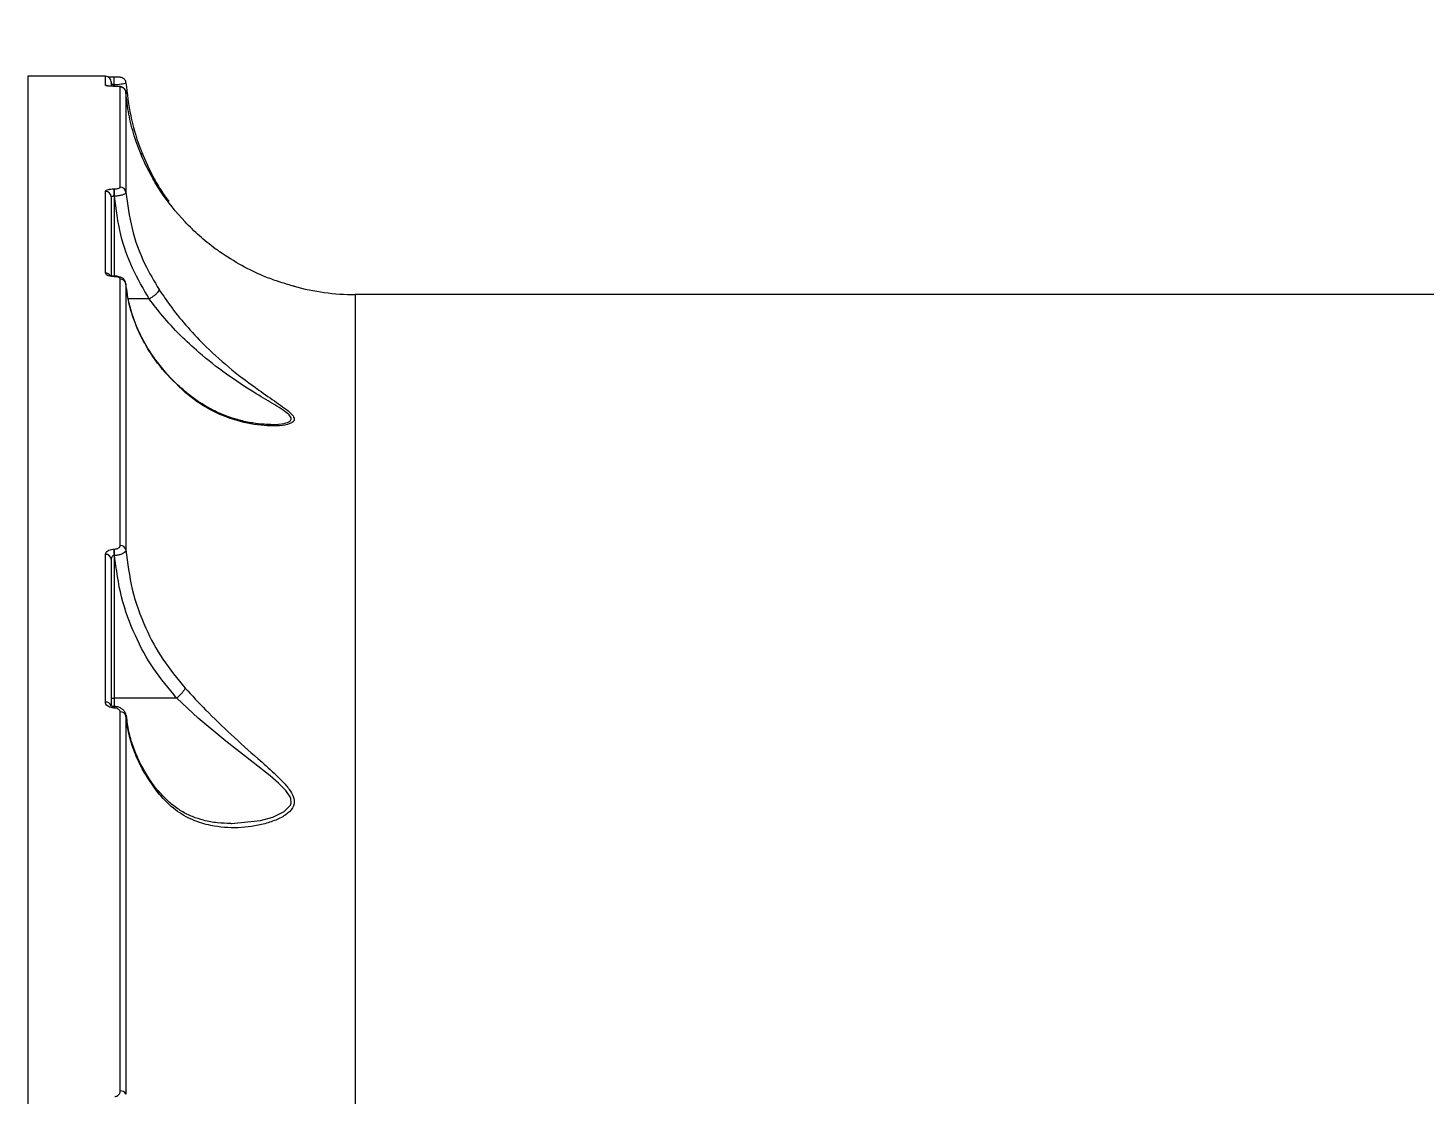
# Model space of a CAD drawing. Header units: millimetres. Extents: x -7735 to 7893, y -6545 to 6034.
# Drawn here: x -2479.2 to -2236.2, y 2944 to 3129.5 of the extents above; entities that cross this region are included whole.
import ezdxf

# ---------------------------------------------------------------- set-up
doc = ezdxf.new("R2010")
doc.units = ezdxf.units.MM
for name, color, linetype in [('DIKOM_ОБЪЕКТ', 7, 'Continuous'), ('DIKOM_РАЗМЕР_ЗОНА', 7, 'Continuous'), ('DIKOM_РАЗМЕР_ОБЪЕКТА', 7, 'Continuous')]:
    doc.layers.add(name, color=color, linetype=linetype)
doc.styles.add('style1', font='arial.ttf', dxfattribs={"width": 0.8})
doc.dimstyles.new('1-50', dxfattribs={"dimtxt": 300, "dimasz": 200, "dimexe": 100, "dimexo": 0, "dimgap": 100, "dimtad": 1, "dimtxsty": 'style1', "dimcen": 200, "dimclrd": 7, "dimclre": 7, "dimclrt": 7, "dimadec": 1, "dimazin": 2, "dimtfac": 1, "dimtmove": 0, "dimatfit": 2, "dimfxl": 0, "dimlwd": 25, "dimlwe": 18, "dimarcsym": 0})

# ---------------------------------------------------------------- blocks, each defined once
blk = doc.blocks.new('*D1')
at = {"layer": 'Defpoints', "color": 0, "transparency": 16777216}
for p in [(-1659.72, 4539.04), (-6635.97, -4006.79), (-1659.72, -4006.79)]:
    blk.add_point(p, dxfattribs=at)
at = {"layer": 'DIKOM_РАЗМЕР_ОБЪЕКТА', "color": 7, "lineweight": 18, "transparency": 16777216}
for p, q in [((-1659.72, 4539.04), (-6735.97, 4539.04)), ((-1659.72, -4006.79), (-6735.97, -4006.79))]:
    blk.add_line(p, q, dxfattribs=at)
at = {"layer": 'DIKOM_РАЗМЕР_ОБЪЕКТА', "color": 7, "lineweight": 25, "transparency": 16777216}
blk.add_line((-6635.97, 4339.04), (-6635.97, -3806.79), dxfattribs=at)
at = {"layer": 'DIKOM_РАЗМЕР_ОБЪЕКТА', "color": 7, "transparency": 16777216}
for points in [[(-6669.31, 4339.04), (-6602.64, 4339.04), (-6635.97, 4539.04)], [(-6669.31, -3806.79), (-6602.64, -3806.79), (-6635.97, -4006.79)]]:
    blk.add_solid(points, dxfattribs=at)
at = {"layer": 'DIKOM_РАЗМЕР_ОБЪЕКТА', "color": 7, "transparency": 16777216, "insert": (-6889.14, 266.13), "char_height": 300, "attachment_point": 5, "rotation": 90, "style": 'style1'}
blk.add_mtext('8550', dxfattribs=at)
blk = doc.blocks.new('*D2')
at = {"layer": 'Defpoints', "color": 0, "transparency": 16777216}
for p in [(-1994.19, 6033.86), (-7284.85, -5501.61), (-1994.19, -5501.61)]:
    blk.add_point(p, dxfattribs=at)
at = {"layer": 'DIKOM_РАЗМЕР_ЗОНА', "color": 7, "lineweight": 18, "transparency": 16777216}
for p, q in [((-1994.19, 6033.86), (-7384.85, 6033.86)), ((-1994.19, -5501.61), (-7384.85, -5501.61))]:
    blk.add_line(p, q, dxfattribs=at)
at = {"layer": 'DIKOM_РАЗМЕР_ЗОНА', "color": 7, "lineweight": 25, "transparency": 16777216}
blk.add_line((-7284.85, 5833.86), (-7284.85, -5301.61), dxfattribs=at)
at = {"layer": 'DIKOM_РАЗМЕР_ЗОНА', "color": 7, "transparency": 16777216}
for points in [[(-7318.18, 5833.86), (-7251.52, 5833.86), (-7284.85, 6033.86)], [(-7318.18, -5301.61), (-7251.52, -5301.61), (-7284.85, -5501.61)]]:
    blk.add_solid(points, dxfattribs=at)
at = {"layer": 'DIKOM_РАЗМЕР_ЗОНА', "color": 7, "transparency": 16777216, "insert": (-7538.02, 266.13), "char_height": 300, "attachment_point": 5, "rotation": 90, "style": 'style1'}
blk.add_mtext('11550', dxfattribs=at)

msp = doc.modelspace()

# ---------------------------------------------------------------- linework, layer by layer
at = {"layer": 'DIKOM_ОБЪЕКТ', "color": 7, "linetype": 'Continuous', "lineweight": 15}
for p, q in [((-2465.69, 3121.125), (-2479.19, 3121.125)), ((-2479.19, 3121.125), (-2479.19, 2702.128)), ((-2465.69, 3119.529), (-2465.69, 3121.125)), ((-2464.69, 3120.125), (-2464.69, 3119.522)), ((-2464.157, 3120.957), (-2464.19, 3120.957)), ((-2464.19, 3119.622), (-2464.19, 3120.957)), ((-2464.157, 3119.622), (-2464.157, 3120.957)), ((-2464.157, 3119.622), (-2464.19, 3119.622)), ((-2464.19, 3119.622), (-2464.19, 3119.367)), ((-2464.087, 3119.367), (-2464.19, 3119.367)), ((-2464.19, 3119.367), (-2464.19, 3119.363)), ((-2464.087, 3119.363), (-2464.19, 3119.363)), ((-2464.122, 3119.367), (-2464.157, 3119.622)), ((-2464.087, 3119.367), (-2464.087, 3119.363)), ((-2463.13, 3101.823), (-2463.13, 3119.253)), ((-2462.133, 3118.33), (-2462.133, 3100.939)), ((-2465.69, 3086.862), (-2465.69, 3101.063)), ((-2464.19, 3101.52), (-2464.135, 3101.52)), ((-2464.19, 3100.236), (-2464.19, 3101.52)), ((-2464.135, 3100.236), (-2464.135, 3101.52)), ((-2464.69, 3100.111), (-2464.69, 3086.485)), ((-2464.135, 3100.236), (-2464.19, 3100.236)), ((-2464.19, 3100.236), (-2464.19, 3086.319)), ((-2464.111, 3086.319), (-2464.19, 3086.319)), ((-2464.19, 3086.319), (-2464.19, 3086.236)), ((-2464.111, 3086.236), (-2464.19, 3086.236)), ((-2464.111, 3086.319), (-2464.111, 3086.318)), ((-2464.111, 3086.318), (-2464.111, 3086.236)), ((-2463.13, 3039.437), (-2463.13, 3085.824)), ((-2462.133, 3084.976), (-2462.133, 3038.69)), ((-2458.076, 3082.355), (-2461.738, 3082.355)), ((-2052.14, 3083.125), (-2422.24, 3083.125)), ((-2422.24, 3083.125), (-2422.24, 2762.973)), ((-2465.69, 3012.167), (-2465.69, 3037.887)), ((-2464.19, 3038.827), (-2464.111, 3038.827)), ((-2464.19, 3037.697), (-2464.19, 3038.827)), ((-2464.19, 3037.697), (-2464.19, 3012.896)), ((-2464.111, 3037.697), (-2464.19, 3037.697)), ((-2464.111, 3037.697), (-2464.111, 3038.827)), ((-2464.69, 3037.085), (-2464.69, 3011.426)), ((-2453.303, 3012.896), (-2464.19, 3012.896)), ((-2464.19, 3012.896), (-2464.19, 3011.449)), ((-2464.135, 3011.416), (-2464.19, 3011.416)), ((-2464.19, 3011.416), (-2464.19, 3011.154)), ((-2464.135, 3011.154), (-2464.19, 3011.154)), ((-2464.135, 3011.416), (-2464.135, 3011.154)), ((-2463.13, 2944.498), (-2463.13, 3010.475)), ((-2462.133, 3009.792), (-2462.133, 2943.961)), ((-2461.94, 3009.009), (-2462.06, 3009.889))]:
    msp.add_line(p, q, dxfattribs=at)
at = {"layer": 'DIKOM_ОБЪЕКТ', "color": 7, "linetype": 'Continuous', "lineweight": 15, "flags": 128}
for points in [[(-2464.69, 3012.732), (-2464.681, 3012.764), (-2464.652, 3012.795), (-2464.606, 3012.823), (-2464.544, 3012.848), (-2464.468, 3012.868), (-2464.381, 3012.883), (-2464.288, 3012.892), (-2464.19, 3012.896)], [(-2443.885, 2991.056), (-2443.756, 2991.044), (-2438.735, 2991.574), (-2436.557, 2992.177), (-2434.573, 2993.122), (-2433.501, 2994.268), (-2433.4, 2994.572), (-2433.446, 2995.429), (-2433.543, 2995.693), (-2434.289, 2996.825), (-2435.549, 2998.09), (-2437.022, 2999.335), (-2439.999, 3001.654), (-2444.766, 3005.376), (-2449.557, 3009.413), (-2453.299, 3012.896), (-2453.3, 3012.896), (-2453.3, 3012.896)]]:
    msp.add_lwpolyline(points, dxfattribs=at)
at = {"layer": 'DIKOM_ОБЪЕКТ', "color": 7, "linetype": 'Continuous', "lineweight": 15}
for centre, radius, start, end in [((-2465.69, 3120.125), 1, 0, 90), ((-2465.691, 3118.525), 1.004, 63.24567, 89.98023), ((-2463.128, 3118.254), 0.998, 4.33911, 90.11253), ((-2465.667, 3100.087), 0.977, 1.42438, 91.37408), ((-2463.11, 3100.841), 0.982, 5.72018, 91.15403), ((-2465.679, 3085.834), 1.028, 37.70242, 90.63395), ((-2463.094, 3084.857), 0.968, 7.05177, 92.14842), ((-2422.24, 3123.125), 40, 254.58804, 270), ((-2465.601, 3036.974), 0.917, 6.96926, 95.58129), ((-2463.051, 3038.503), 0.937, 11.51959, 94.85027), ((-2465.592, 3011.225), 0.947, 20.93835, 95.96773), ((-2463.027, 3009.556), 0.925, 14.81874, 96.40289), ((-2462.98, 2943.581), 0.928, 24.11841, 99.28825)]:
    msp.add_arc(centre, radius, start, end, dxfattribs=at)
for points, knots in [([(-2464.19, 3120.957), (-2464.204, 3120.957), (-2464.383, 3120.956), (-2464.725, 3120.96), (-2465.065, 3120.965), (-2465.175, 3120.969), (-2465.191, 3120.969)], [0, 0, 0, 0, 0.0353364, 0.4770388, 0.9270275, 1, 1, 1, 1]), ([(-2462.137, 3120.006), (-2462.136, 3120.012), (-2462.125, 3120.134), (-2462.212, 3120.346), (-2462.366, 3120.589), (-2462.549, 3120.748), (-2462.723, 3120.844), (-2462.871, 3120.895), (-2462.977, 3120.916), (-2463.061, 3120.928), (-2463.2, 3120.94), (-2463.427, 3120.949), (-2463.805, 3120.956), (-2464.048, 3120.957), (-2464.158, 3120.957)], [0, 0, 0, 0, 0.0056554, 0.1255497, 0.2215623, 0.3025565, 0.3710468, 0.4265629, 0.4668966, 0.5036534, 0.5646954, 0.7523848, 0.8880523, 1, 1, 1, 1]), ([(-2462.137, 3120.006), (-2462.136, 3120.012), (-2462.125, 3120.134), (-2462.212, 3120.346), (-2462.366, 3120.589), (-2462.549, 3120.748), (-2462.723, 3120.844), (-2462.871, 3120.895), (-2462.977, 3120.916), (-2463.061, 3120.928), (-2463.2, 3120.94), (-2463.427, 3120.949), (-2463.805, 3120.956), (-2464.048, 3120.957), (-2464.158, 3120.957)], [0, 0, 0, 0, 0.0056554, 0.1255497, 0.2215623, 0.3025565, 0.3710468, 0.4265629, 0.4668966, 0.5036534, 0.5646954, 0.7523848, 0.8880523, 1, 1, 1, 1]), ([(-2464.19, 3119.363), (-2464.26, 3119.363), (-2464.502, 3119.364), (-2464.898, 3119.379), (-2465.307, 3119.414), (-2465.623, 3119.465), (-2465.666, 3119.507), (-2465.69, 3119.529)], [0, 0, 0, 0, 0.0795791, 0.2757246, 0.4707574, 0.7105402, 1, 1, 1, 1]), ([(-2464.28, 3119.369), (-2464.347, 3119.369), (-2464.544, 3119.37), (-2464.852, 3119.384), (-2465.136, 3119.407), (-2465.299, 3119.432), (-2465.311, 3119.435), (-2465.315, 3119.436)], [0, 0, 0, 0, 0.1214606, 0.36045999, 0.61941978, 0.87170479, 1, 1, 1, 1]), ([(-2464.19, 3119.622), (-2464.233, 3119.624), (-2464.288, 3119.627), (-2464.391, 3119.651), (-2464.501, 3119.696), (-2464.61, 3119.785), (-2464.678, 3119.889), (-2464.686, 3119.964), (-2464.69, 3119.999)], [0, 0, 0, 0, 0.1272389, 0.1625582, 0.3404555, 0.5454844, 0.7831862, 1, 1, 1, 1]), ([(-2462.133, 3119.997), (-2462.147, 3119.967), (-2462.178, 3119.901), (-2462.469, 3119.801), (-2462.931, 3119.714), (-2463.511, 3119.649), (-2463.941, 3119.631), (-2464.157, 3119.622)], [0, 0, 0, 0, 0.1847906, 0.3988086, 0.6012472, 0.7990051, 1, 1, 1, 1]), ([(-2462.134, 3118.337), (-2462.134, 3118.338), (-2462.116, 3118.459), (-2462.212, 3118.68), (-2462.371, 3118.934), (-2462.568, 3119.103), (-2462.762, 3119.208), (-2462.957, 3119.274), (-2463.193, 3119.321), (-2463.508, 3119.352), (-2463.869, 3119.368), (-2464.062, 3119.366), (-2464.125, 3119.365)], [0, 0, 0, 0, 0.0006014, 0.1306776, 0.2350644, 0.3261014, 0.4090668, 0.4910153, 0.6064657, 0.7971319, 0.933952, 1, 1, 1, 1]), ([(-2463.13, 3119.253), (-2463.146, 3119.269), (-2463.175, 3119.297), (-2463.379, 3119.331), (-2463.637, 3119.352), (-2463.886, 3119.362), (-2464.04, 3119.363), (-2464.087, 3119.363)], [0, 0, 0, 0, 0.302591, 0.5347009, 0.7255415, 0.9171573, 1, 1, 1, 1]), ([(-2462.133, 3119.997), (-2461.914, 3118.074), (-2461.485, 3114.301), (-2460.299, 3110.29), (-2459.501, 3108.211), (-2459.374, 3107.88)], [0, 0, 0, 0, 0.4665328, 0.9150116, 1, 1, 1, 1]), ([(-2445.848, 3090.583), (-2446.091, 3090.758), (-2447.314, 3091.637), (-2449.379, 3093.324), (-2452.745, 3096.581), (-2455.501, 3100.066), (-2457.855, 3103.941), (-2459.428, 3107.154), (-2460.751, 3110.783), (-2461.706, 3114.514), (-2461.991, 3117.058), (-2462.133, 3118.33)], [0, 0, 0, 0, 0.0242961, 0.1222449, 0.220216, 0.4215145, 0.5118854, 0.6322371, 0.7525927, 0.8762961, 1, 1, 1, 1]), ([(-2459.374, 3107.88), (-2459.371, 3107.872), (-2459.343, 3107.8), (-2459.343, 3107.688), (-2459.462, 3107.559), (-2459.492, 3107.526)], [0, 0, 0, 0, 0.09096799, 0.77181462, 1, 1, 1, 1]), ([(-2459.374, 3107.88), (-2458.754, 3106.45), (-2457.747, 3104.129), (-2456.057, 3101.25), (-2455.066, 3099.88), (-2454.654, 3099.31)], [0, 0, 0, 0, 0.4841001, 0.7856241, 1, 1, 1, 1]), ([(-2465.69, 3101.063), (-2465.674, 3101.115), (-2465.64, 3101.218), (-2465.382, 3101.355), (-2465.001, 3101.458), (-2464.579, 3101.513), (-2464.301, 3101.518), (-2464.19, 3101.52)], [0, 0, 0, 0, 0.215053, 0.4299505, 0.6447152, 0.8591818, 1, 1, 1, 1]), ([(-2464.135, 3101.52), (-2464.061, 3101.522), (-2463.873, 3101.526), (-2463.591, 3101.562), (-2463.336, 3101.631), (-2463.164, 3101.721), (-2463.141, 3101.789), (-2463.13, 3101.823)], [0, 0, 0, 0, 0.14226579, 0.35700012, 0.5715515, 0.785738, 1, 1, 1, 1]), ([(-2462.133, 3100.939), (-2462.155, 3100.867), (-2462.199, 3100.723), (-2462.542, 3100.521), (-2463.049, 3100.361), (-2463.613, 3100.265), (-2463.986, 3100.244), (-2464.135, 3100.236)], [0, 0, 0, 0, 0.2142837, 0.4283194, 0.6427494, 0.8576259, 1, 1, 1, 1]), ([(-2462.133, 3100.939), (-2461.854, 3098.824), (-2461.289, 3094.537), (-2459.212, 3088.828), (-2457.225, 3085.462), (-2456.366, 3084.006)], [0, 0, 0, 0, 0.3558624, 0.7214882, 1, 1, 1, 1]), ([(-2464.19, 3100.236), (-2464.227, 3100.236), (-2464.32, 3100.234), (-2464.461, 3100.22), (-2464.587, 3100.192), (-2464.674, 3100.154), (-2464.685, 3100.125), (-2464.69, 3100.111)], [0, 0, 0, 0, 0.14055314, 0.35518213, 0.56987413, 0.78497093, 1, 1, 1, 1]), ([(-2458.076, 3082.355), (-2459.097, 3084.107), (-2461.165, 3087.654), (-2463.288, 3093.693), (-2463.843, 3097.981), (-2464.135, 3100.236)], [0, 0, 0, 0, 0.3165616, 0.6406693, 1, 1, 1, 1]), ([(-2432.869, 3084.563), (-2432.902, 3084.571), (-2432.988, 3084.593), (-2434.123, 3084.902), (-2435.923, 3085.469), (-2438.625, 3086.495), (-2441.994, 3088.054), (-2444.555, 3089.735), (-2445.848, 3090.583)], [0, 0, 0, 0, 0.07301052, 0.18587776, 0.33674211, 0.49160417, 0.74344719, 1, 1, 1, 1]), ([(-2464.19, 3086.236), (-2464.277, 3086.238), (-2464.534, 3086.243), (-2464.952, 3086.308), (-2465.358, 3086.45), (-2465.637, 3086.644), (-2465.672, 3086.789), (-2465.69, 3086.862)], [0, 0, 0, 0, 0.1082672, 0.3204302, 0.5430854, 0.7715622, 1, 1, 1, 1]), ([(-2464.19, 3086.322), (-2464.249, 3086.322), (-2464.405, 3086.322), (-2464.628, 3086.354), (-2464.802, 3086.398), (-2464.899, 3086.439), (-2464.9, 3086.441), (-2464.9, 3086.441)], [0, 0, 0, 0, 0.1627423, 0.428381, 0.6544691, 0.8457583, 1, 1, 1, 1]), ([(-2463.13, 3085.824), (-2463.142, 3085.873), (-2463.165, 3085.97), (-2463.347, 3086.097), (-2463.611, 3086.188), (-2463.884, 3086.231), (-2464.052, 3086.234), (-2464.111, 3086.236)], [0, 0, 0, 0, 0.2288559, 0.4578556, 0.6784902, 0.8883218, 1, 1, 1, 1]), ([(-2462.156, 3085.018), (-2462.169, 3085.134), (-2462.198, 3085.389), (-2462.423, 3085.72), (-2462.75, 3086.002), (-2463.222, 3086.212), (-2463.707, 3086.325), (-2464.031, 3086.307), (-2464.11, 3086.302)], [0, 0, 0, 0, 0.132929, 0.2915483, 0.4528841, 0.6479709, 0.9136613, 1, 1, 1, 1]), ([(-2461.684, 3082.108), (-2461.696, 3082.154), (-2461.953, 3083.1), (-2462.099, 3084.077), (-2462.138, 3085.005), (-2462.138, 3085.018)], [0, 0, 0, 0, 0.0477237, 0.9864637, 1, 1, 1, 1]), ([(-2451.822, 3066.093), (-2453.194, 3067.4), (-2455.972, 3070.048), (-2458.638, 3074.025), (-2460.454, 3077.788), (-2461.618, 3081.245), (-2461.961, 3083.727), (-2462.133, 3084.976)], [0, 0, 0, 0, 0.2398816, 0.4858712, 0.6394199, 0.8185442, 1, 1, 1, 1]), ([(-2456.366, 3084.006), (-2456.366, 3083.993), (-2456.366, 3083.941), (-2456.41, 3083.791), (-2456.595, 3083.509), (-2456.983, 3083.119), (-2457.493, 3082.711), (-2457.877, 3082.475), (-2458.069, 3082.357)], [0, 0, 0, 0, 0.0380935, 0.1491972, 0.3619023, 0.574591, 0.7872731, 1, 1, 1, 1]), ([(-2456.366, 3084.006), (-2455.65, 3082.948), (-2454.113, 3080.677), (-2451.324, 3077.287), (-2447.817, 3073.601), (-2443.65, 3069.908), (-2439.464, 3066.781), (-2436.371, 3064.682), (-2434.473, 3063.342), (-2433.343, 3062.425), (-2432.903, 3061.816), (-2432.8, 3061.345), (-2432.994, 3060.883), (-2434.077, 3060.428), (-2435.877, 3060.215), (-2438.824, 3060.288), (-2442.809, 3061.018), (-2446.733, 3062.605), (-2449.741, 3064.408), (-2451.126, 3065.529), (-2451.822, 3066.093)], [0, 0, 0, 0, 0.05905591, 0.12677419, 0.19653284, 0.28999718, 0.38619488, 0.45277166, 0.48643392, 0.52090759, 0.54891548, 0.55425213, 0.58004724, 0.61521171, 0.66173565, 0.70949361, 0.80614127, 0.90560522, 0.95255531, 1, 1, 1, 1]), ([(-2451.955, 3066.374), (-2452.358, 3066.718), (-2453.552, 3067.739), (-2455.279, 3069.596), (-2457.138, 3071.921), (-2458.724, 3074.375), (-2460.028, 3076.926), (-2461.049, 3079.508), (-2461.476, 3081.255), (-2461.684, 3082.108)], [0, 0, 0, 0, 0.0775309, 0.229781, 0.3835007, 0.5385745, 0.6945211, 0.8507682, 1, 1, 1, 1]), ([(-2458.069, 3082.357), (-2458.07, 3082.356), (-2458.072, 3082.355), (-2458.075, 3082.355), (-2458.076, 3082.355)], [0, 0, 0, 0, 0.6009552, 1, 1, 1, 1]), ([(-2436.912, 3060.515), (-2436.823, 3060.511), (-2435.976, 3060.475), (-2434.722, 3060.625), (-2433.539, 3061.003), (-2433.328, 3061.421), (-2433.436, 3061.844), (-2433.911, 3062.396), (-2435.094, 3063.222), (-2437.088, 3064.441), (-2440.308, 3066.347), (-2444.687, 3069.214), (-2449.02, 3072.594), (-2452.745, 3076.044), (-2455.647, 3079.2), (-2457.353, 3081.355), (-2458.068, 3082.356), (-2458.069, 3082.357)], [0, 0, 0, 0, 0.0082965, 0.0791712, 0.1292304, 0.1648079, 0.1721549, 0.2112386, 0.2601375, 0.3109847, 0.4114739, 0.5547439, 0.7014049, 0.8050077, 0.9110133, 0.9999505, 1, 1, 1, 1]), ([(-2451.984, 3066.343), (-2451.942, 3066.303), (-2451.871, 3066.236), (-2451.836, 3066.134), (-2451.822, 3066.093)], [0, 0, 0, 0, 0.5964061, 1, 1, 1, 1]), ([(-2436.912, 3060.507), (-2437.305, 3060.512), (-2438.331, 3060.526), (-2440.177, 3060.749), (-2442.458, 3061.24), (-2444.828, 3062.009), (-2447.102, 3063.02), (-2449.197, 3064.241), (-2450.806, 3065.356), (-2451.682, 3066.145), (-2451.947, 3066.384)], [0, 0, 0, 0, 0.0825632, 0.2156361, 0.3635482, 0.5207025, 0.6687345, 0.809643, 0.9424192, 1, 1, 1, 1]), ([(-2465.69, 3037.887), (-2465.68, 3037.971), (-2465.657, 3038.158), (-2465.454, 3038.424), (-2465.115, 3038.648), (-2464.679, 3038.798), (-2464.353, 3038.817), (-2464.19, 3038.827)], [0, 0, 0, 0, 0.1741458, 0.3895552, 0.5958228, 0.7978648, 1, 1, 1, 1]), ([(-2464.19, 3037.697), (-2464.236, 3037.693), (-2464.291, 3037.688), (-2464.395, 3037.648), (-2464.505, 3037.576), (-2464.615, 3037.428), (-2464.679, 3037.259), (-2464.687, 3037.139), (-2464.69, 3037.085)], [0, 0, 0, 0, 0.14446771, 0.17542415, 0.36260509, 0.57101487, 0.80479326, 1, 1, 1, 1]), ([(-2464.111, 3038.827), (-2464.003, 3038.833), (-2463.788, 3038.846), (-2463.502, 3038.944), (-2463.282, 3039.09), (-2463.152, 3039.263), (-2463.137, 3039.383), (-2463.13, 3039.437)], [0, 0, 0, 0, 0.2040168, 0.4080361, 0.613554, 0.8266177, 1, 1, 1, 1]), ([(-2462.133, 3038.69), (-2462.148, 3038.608), (-2462.183, 3038.424), (-2462.45, 3038.154), (-2462.895, 3037.917), (-2463.468, 3037.748), (-2463.896, 3037.714), (-2464.111, 3037.697)], [0, 0, 0, 0, 0.1700262, 0.3807611, 0.5866646, 0.7931162, 1, 1, 1, 1]), ([(-2453.303, 3012.896), (-2454.692, 3014.56), (-2457.503, 3017.928), (-2460.721, 3023.878), (-2463.168, 3030.495), (-2463.794, 3035.274), (-2464.111, 3037.697)], [0, 0, 0, 0, 0.2328929, 0.4712965, 0.7319728, 1, 1, 1, 1]), ([(-2462.133, 3038.69), (-2461.848, 3036.389), (-2461.271, 3031.721), (-2458.954, 3025.323), (-2455.852, 3019.504), (-2453.175, 3016.257), (-2451.822, 3014.615)], [0, 0, 0, 0, 0.2625636, 0.5326624, 0.7636513, 1, 1, 1, 1]), ([(-2451.822, 3014.615), (-2450.648, 3013.35), (-2448.092, 3010.594), (-2443.771, 3006.461), (-2439.696, 3002.836), (-2436.714, 3000.193), (-2434.891, 2998.423), (-2433.706, 2997.077), (-2432.899, 2995.727), (-2432.782, 2994.741), (-2433.069, 2993.724), (-2433.975, 2992.691), (-2435.793, 2991.703), (-2438.694, 2990.722), (-2442.644, 2990.156), (-2446.903, 2990.468), (-2450.549, 2991.605), (-2453.654, 2993.28), (-2455.438, 2995.176), (-2456.366, 2996.161)], [0, 0, 0, 0, 0.0790192, 0.1721799, 0.2680579, 0.3287288, 0.3610582, 0.393898, 0.4223322, 0.4513191, 0.4599423, 0.4989922, 0.5446039, 0.5914339, 0.6876206, 0.7865793, 0.854676, 0.9244434, 1, 1, 1, 1]), ([(-2451.822, 3014.615), (-2451.837, 3014.578), (-2451.88, 3014.471), (-2452.031, 3014.213), (-2452.336, 3013.817), (-2452.789, 3013.335), (-2453.13, 3013.042), (-2453.3, 3012.896)], [0, 0, 0, 0, 0.0873253, 0.2536087, 0.5023858, 0.7511899, 1, 1, 1, 1]), ([(-2464.19, 3011.154), (-2464.301, 3011.159), (-2464.579, 3011.171), (-2465.001, 3011.293), (-2465.382, 3011.522), (-2465.64, 3011.826), (-2465.674, 3012.053), (-2465.69, 3012.167)], [0, 0, 0, 0, 0.1408271, 0.355308, 0.5700577, 0.7849836, 1, 1, 1, 1]), ([(-2464.19, 3011.419), (-2464.245, 3011.42), (-2464.37, 3011.422), (-2464.537, 3011.465), (-2464.658, 3011.517), (-2464.725, 3011.565), (-2464.727, 3011.569), (-2464.728, 3011.571)], [0, 0, 0, 0, 0.1827543, 0.4090881, 0.6115192, 0.8032866, 1, 1, 1, 1]), ([(-2462.154, 3009.877), (-2462.152, 3009.91), (-2462.137, 3010.132), (-2462.327, 3010.517), (-2462.69, 3010.959), (-2463.235, 3011.271), (-2463.748, 3011.426), (-2464.061, 3011.4), (-2464.135, 3011.394)], [0, 0, 0, 0, 0.0373207, 0.2455917, 0.4492032, 0.6712216, 0.9223008, 1, 1, 1, 1]), ([(-2463.13, 3010.475), (-2463.141, 3010.551), (-2463.164, 3010.704), (-2463.336, 3010.907), (-2463.591, 3011.06), (-2463.873, 3011.142), (-2464.061, 3011.151), (-2464.135, 3011.154)], [0, 0, 0, 0, 0.2143197, 0.4284115, 0.6429825, 0.8577426, 1, 1, 1, 1]), ([(-2453.3, 3012.896), (-2453.3, 3012.896), (-2453.301, 3012.896), (-2453.302, 3012.896), (-2453.302, 3012.896), (-2453.303, 3012.896)], [0, 0, 0, 0, 0.3895784, 0.8281748, 1, 1, 1, 1]), ([(-2456.366, 2996.161), (-2457.415, 2997.608), (-2459.123, 2999.964), (-2460.702, 3003.507), (-2461.694, 3006.59), (-2461.985, 3008.712), (-2462.133, 3009.792)], [0, 0, 0, 0, 0.3422194, 0.5572688, 0.7746041, 1, 1, 1, 1]), ([(-2456.465, 2996.669), (-2456.765, 2997.035), (-2457.676, 2998.145), (-2458.911, 3000.122), (-2460.18, 3002.579), (-2461.134, 3005.132), (-2461.731, 3007.285), (-2461.889, 3008.588), (-2461.94, 3009.009)], [0, 0, 0, 0, 0.0974984, 0.2958449, 0.4963863, 0.6988628, 0.9028246, 1, 1, 1, 1]), ([(-2456.528, 2996.621), (-2456.481, 2996.568), (-2456.391, 2996.465), (-2456.367, 2996.289), (-2456.366, 2996.187), (-2456.366, 2996.161)], [0, 0, 0, 0, 0.4444448, 0.8582325, 1, 1, 1, 1]), ([(-2443.886, 2991.054), (-2444.665, 2991.074), (-2446.268, 2991.114), (-2448.498, 2991.546), (-2450.587, 2992.215), (-2452.445, 2993.142), (-2454.131, 2994.333), (-2455.46, 2995.525), (-2456.166, 2996.386), (-2456.44, 2996.72)], [0, 0, 0, 0, 0.1651255, 0.3400887, 0.4860102, 0.6407011, 0.7905195, 0.9185989, 1, 1, 1, 1]), ([(-2464.087, 2943.532), (-2463.992, 2943.54), (-2463.804, 2943.556), (-2463.552, 2943.679), (-2463.342, 2943.864), (-2463.185, 2944.123), (-2463.133, 2944.347), (-2463.131, 2944.478), (-2463.13, 2944.498)], [0, 0, 0, 0, 0.167296, 0.3344425, 0.5090709, 0.7130551, 0.957756, 1, 1, 1, 1])]:
    msp.add_open_spline(points, degree=3, knots=knots, dxfattribs=at)

# ---------------------------------------------------------------- dimensions: what is measured, and where the dimension line sits
at = {"layer": 'DIKOM_РАЗМЕР_ЗОНА'}
dim = msp.add_linear_dim(base=(-7284.85, -5501.612), p1=(-1994.19, 6033.862), p2=(-1994.19, -5501.612), angle=90, text='11550', dimstyle='1-50', dxfattribs=at)
dim.commit()
dim.dimension.update_dxf_attribs({"geometry": '*D2', "text_midpoint": (-7284.85, 266.125), "dimtype": 160})
at = {"layer": 'DIKOM_РАЗМЕР_ОБЪЕКТА'}
dim = msp.add_linear_dim(base=(-6635.972, -4006.787), p1=(-1659.723, 4539.038), p2=(-1659.723, -4006.787), angle=90, text='8550', dimstyle='1-50', dxfattribs=at)
dim.commit()
dim.dimension.update_dxf_attribs({"geometry": '*D1', "text_midpoint": (-6635.972, 266.125), "dimtype": 160})

doc.saveas('drawing.dxf')
